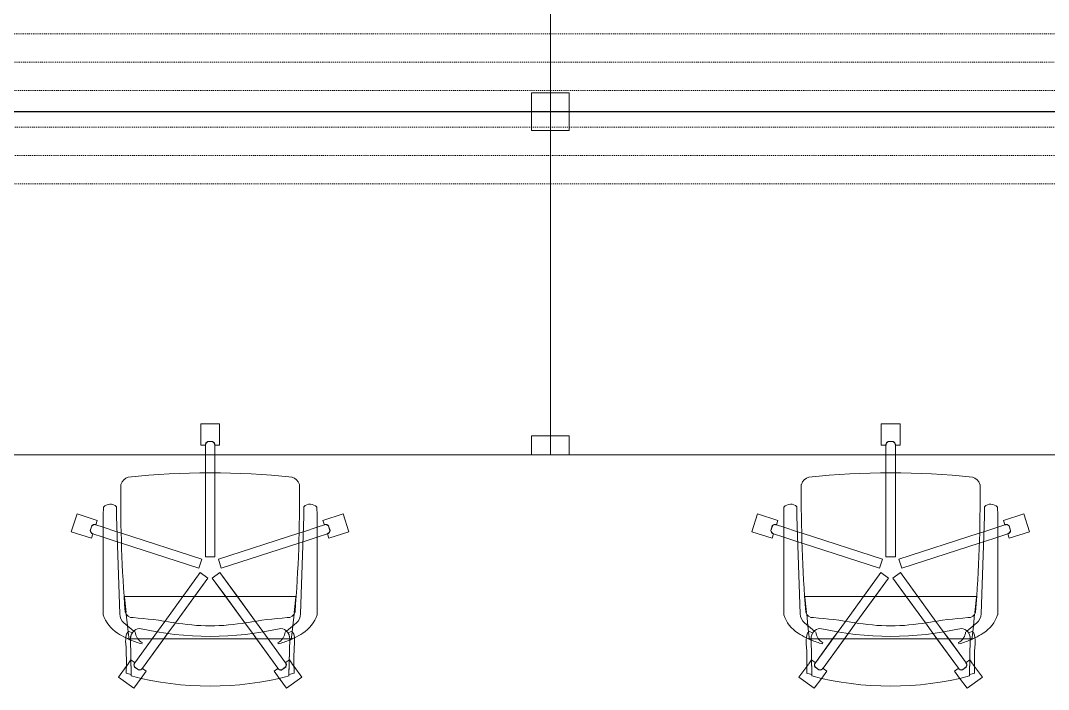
# Model space of a CAD drawing. Header units: inches. Extents: x 385 to 2249, y -1773 to -36.
# Drawn here: x 1890 to 1998.8, y -1352.3 to -1281.6 of the extents above; entities that cross this region are included whole.
import ezdxf

# ---------------------------------------------------------------- set-up
doc = ezdxf.new("R2010")
doc.units = ezdxf.units.IN
doc.header["$MEASUREMENT"] = 0
doc.linetypes.add('Dash 1_32_', pattern=[0.0625, 0.03125, -0.03125])
doc.layers.add('A-DETL', color=90, linetype='Continuous', lineweight=9)
doc.layers.add('I-FURN', color=30, linetype='Continuous', lineweight=9)

# ---------------------------------------------------------------- blocks, each defined once
blk = doc.blocks.new('Rectangular Table - Rectangular Table-5809077-Level 6 POWER _ SIGNAL')
at = {"layer": 'I-FURN'}
for p, q in [((-34, 18.13), (-36, 18.13)), ((-36, 18.13), (-36, 16.13)), ((-36, 16.13), (-36, 18.13)), ((-36, 18.13), (-34, 18.13)), ((36, 18.13), (-36, 18.13)), ((-36, 18.13), (-36, -18.13)), ((-36, -18.13), (-36, 18.13)), ((-36, 18.13), (36, 18.13)), ((-34, 16.13), (-34, 18.13)), ((-34, 18.13), (-34, 16.13)), ((34, 18.13), (34, 16.13)), ((36, 18.13), (34, 18.13)), ((34, 18.13), (36, 18.13)), ((34, 16.13), (34, 18.13)), ((36, 16.13), (36, 18.13)), ((36, 18.13), (36, 16.13)), ((36, -18.13), (36, 18.13)), ((36, 18.13), (36, -18.13)), ((-36, 16.13), (-34, 16.13)), ((-34, 16.13), (-36, 16.13)), ((34, 16.13), (36, 16.13)), ((36, 16.13), (34, 16.13)), ((-34, -16.13), (-36, -16.13)), ((-36, -16.13), (-36, -18.13)), ((-36, -18.13), (-36, -16.13)), ((-36, -16.13), (-34, -16.13)), ((-34, -18.13), (-34, -16.13)), ((-34, -16.13), (-34, -18.13)), ((36, -16.13), (34, -16.13)), ((34, -16.13), (34, -18.13)), ((34, -18.13), (34, -16.13)), ((34, -16.13), (36, -16.13)), ((36, -18.13), (36, -16.13)), ((36, -16.13), (36, -18.13)), ((-36, -18.13), (-34, -18.13)), ((-34, -18.13), (-36, -18.13)), ((-36, -18.13), (36, -18.13)), ((36, -18.13), (-36, -18.13)), ((34, -18.13), (36, -18.13)), ((36, -18.13), (34, -18.13))]:
    blk.add_line(p, q, dxfattribs=at)
blk = doc.blocks.new('Rectangular Table - Rectangular Table-5809076-Level 6 POWER _ SIGNAL')
at = {"layer": 'I-FURN'}
for p, q in [((-34, 18.13), (-36, 18.13)), ((-36, 18.13), (-36, 16.13)), ((-36, 16.13), (-36, 18.13)), ((-36, 18.13), (-34, 18.13)), ((36, 18.13), (-36, 18.13)), ((-36, 18.13), (-36, -18.13)), ((-36, -18.13), (-36, 18.13)), ((-36, 18.13), (36, 18.13)), ((-34, 16.13), (-34, 18.13)), ((-34, 18.13), (-34, 16.13)), ((34, 18.13), (34, 16.13)), ((36, 18.13), (34, 18.13)), ((34, 18.13), (36, 18.13)), ((34, 16.13), (34, 18.13)), ((36, 16.13), (36, 18.13)), ((36, 18.13), (36, 16.13)), ((36, -18.13), (36, 18.13)), ((36, 18.13), (36, -18.13)), ((-36, 16.13), (-34, 16.13)), ((-34, 16.13), (-36, 16.13)), ((34, 16.13), (36, 16.13)), ((36, 16.13), (34, 16.13)), ((-34, -16.13), (-36, -16.13)), ((-36, -16.13), (-36, -18.13)), ((-36, -18.13), (-36, -16.13)), ((-36, -16.13), (-34, -16.13)), ((-34, -18.13), (-34, -16.13)), ((-34, -16.13), (-34, -18.13)), ((36, -16.13), (34, -16.13)), ((34, -16.13), (34, -18.13)), ((34, -18.13), (34, -16.13)), ((34, -16.13), (36, -16.13)), ((36, -18.13), (36, -16.13)), ((36, -16.13), (36, -18.13)), ((-36, -18.13), (-34, -18.13)), ((-34, -18.13), (-36, -18.13)), ((-36, -18.13), (36, -18.13)), ((36, -18.13), (-36, -18.13)), ((34, -18.13), (36, -18.13)), ((36, -18.13), (34, -18.13))]:
    blk.add_line(p, q, dxfattribs=at)
blk = doc.blocks.new('F-Haworth_Chair_X99-Seminar - X99 Advanced Seminar Chair-V86-Level 6 POWER _ SIGNAL')
at = {"layer": 'I-FURN'}
for p, q in [((-8.08, 12.82), (-9.7, 11.65)), ((-8.08, 12.82), (-9.7, 11.65)), ((-7.29, 11.74), (-8.08, 12.82)), ((-7.29, 11.74), (-8.08, 12.82)), ((8.08, 12.82), (7.29, 11.74)), ((8.08, 12.82), (7.29, 11.74)), ((9.7, 11.65), (8.08, 12.82)), ((9.7, 11.65), (8.08, 12.82)), ((-9.7, 11.65), (-8.88, 10.52)), ((-9.7, 11.65), (-8.88, 10.52)), ((-8.34, 11.52), (-8.42, 7.57)), ((-8.42, 7.57), (-8.34, 11.37)), ((-8, 10.58), (-7.59, 10.88)), ((-8, 10.58), (-7.59, 10.88)), ((-6.76, 11), (-7.29, 11.74)), ((-6.76, 11), (-7.29, 11.74)), ((-7.15, 10.72), (-6.76, 11)), ((-7.15, 10.72), (-6.76, 11)), ((7.29, 11.74), (6.76, 11)), ((7.29, 11.74), (6.76, 11)), ((6.76, 11), (7.15, 10.72)), ((6.76, 11), (7.15, 10.72)), ((7.59, 10.88), (8, 10.58)), ((7.59, 10.88), (8, 10.58)), ((8.42, 7.57), (8.34, 11.52)), ((8.34, 11.37), (8.42, 7.57)), ((8.88, 10.52), (9.7, 11.65)), ((8.88, 10.52), (9.7, 11.65)), ((-8.88, 10.52), (-8.69, 10.26)), ((-8.88, 10.52), (-8.69, 10.26)), ((-8.67, 10.23), (-8.38, 9.83)), ((-8.67, 10.23), (-8.38, 9.83)), ((-8.38, 9.83), (-7.99, 10.11)), ((-8.38, 9.83), (-7.99, 10.11)), ((-7.59, 10.87), (-7.99, 10.57)), ((-7.59, 10.87), (-7.99, 10.57)), ((-7.97, 10.12), (-6.14, 7.6)), ((-7.97, 10.12), (-5.57, 6.82)), ((-4.9, 7.6), (-7.16, 10.71)), ((-4.47, 7.01), (-7.16, 10.71)), ((7.16, 10.71), (4.47, 7.01)), ((7.16, 10.71), (4.9, 7.6)), ((5.57, 6.82), (7.97, 10.12)), ((6.14, 7.6), (7.97, 10.12)), ((7.99, 10.57), (7.59, 10.87)), ((7.99, 10.57), (7.59, 10.87)), ((7.99, 10.11), (8.38, 9.83)), ((7.99, 10.11), (8.38, 9.83)), ((8.38, 9.83), (8.67, 10.23)), ((8.38, 9.83), (8.67, 10.23)), ((8.69, 10.26), (8.88, 10.52)), ((8.69, 10.26), (8.88, 10.52)), ((-7.18, 7.99), (-7.21, 8.13)), ((7.21, 8.13), (7.18, 7.99)), ((-9.13, 5.92), (-8.07, 6.77)), ((-8.68, 6.87), (-8.75, 6.22)), ((-8.62, 7.42), (-8.68, 6.87)), ((-8.6, 7.6), (-8.62, 7.43)), ((-8.61, 6.81), (-8.23, 6.95)), ((-8.49, 7.6), (-8.56, 7.6)), ((-7.65, 7.6), (-8.4, 7.6)), ((-8.03, 6.81), (-7.95, 6.87)), ((-6.14, 7.6), (-7.65, 7.6)), ((-4.9, 7.6), (-6.14, 7.6)), ((-6.14, 7.6), (-5.57, 6.82)), ((-5.57, 6.82), (-4.79, 5.75)), ((-5.57, 6.82), (-4.79, 5.75)), ((4.9, 7.6), (-4.9, 7.6)), ((-4.47, 7.01), (-4.9, 7.6)), ((-3.68, 5.91), (-4.47, 7.01)), ((-3.68, 5.91), (-4.47, 7.01)), ((4.47, 7.01), (3.68, 5.91)), ((4.47, 7.01), (3.68, 5.91)), ((4.9, 7.6), (4.47, 7.01)), ((4.79, 5.75), (5.57, 6.82)), ((4.79, 5.75), (5.57, 6.82)), ((6.14, 7.6), (4.9, 7.6)), ((5.57, 6.82), (6.14, 7.6)), ((7.65, 7.6), (6.14, 7.6)), ((8.4, 7.6), (7.65, 7.6)), ((7.95, 6.87), (8.03, 6.81)), ((8.07, 6.77), (9.13, 5.92)), ((8.23, 6.95), (8.61, 6.81)), ((8.56, 7.6), (8.49, 7.6)), ((8.62, 7.43), (8.6, 7.6)), ((8.68, 6.87), (8.62, 7.42)), ((8.75, 6.22), (8.68, 6.87)), ((-8.75, 6.22), (-8.88, 4.99)), ((-4.79, 5.75), (-2.89, 3.12)), ((-4.79, 5.75), (-1.04, 0.58)), ((-1.65, 3.12), (-3.68, 5.91)), ((-0.23, 1.17), (-3.68, 5.91)), ((3.68, 5.91), (0.23, 1.17)), ((1.04, 0.58), (4.79, 5.75)), ((3.68, 5.91), (1.65, 3.12)), ((2.89, 3.12), (4.79, 5.75)), ((8.88, 4.99), (8.75, 6.22)), ((-11.32, 5.06), (-11.32, -5.48)), ((-9.92, -5.36), (-9.57, 4.97)), ((-8.9, 4.8), (-9.07, 3.2)), ((-8.88, 4.99), (-8.89, 4.91)), ((8.89, 4.91), (8.88, 4.99)), ((9.07, 3.2), (8.9, 4.8)), ((9.57, 4.97), (9.92, -5.36)), ((11.32, -5.48), (11.32, 5.06)), ((-9.07, 3.2), (-9.07, 3.12)), ((-9.07, 3.12), (-2.89, 3.12)), ((-2.89, 3.12), (-1.65, 3.12)), ((-2.89, 3.12), (-1.04, 0.58)), ((-1.65, 3.12), (1.65, 3.12)), ((-0.23, 1.17), (-1.65, 3.12)), ((1.65, 3.12), (0.23, 1.17)), ((1.04, 0.58), (2.89, 3.12)), ((1.65, 3.12), (2.89, 3.12)), ((2.89, 3.12), (9.07, 3.12)), ((9.07, 3.12), (9.07, 3.2)), ((-1.04, 0.58), (-0.23, 1.17)), ((-1.04, 0.58), (-0.23, 1.17)), ((0.23, 1.17), (1.04, 0.58)), ((0.23, 1.17), (1.04, 0.58)), ((-1.18, 0.14), (-9.37, -2.52)), ((-1.18, 0.14), (-9.37, -2.52)), ((-0.87, -0.81), (-1.18, 0.14)), ((-0.87, -0.81), (-1.18, 0.14)), ((1.18, 0.14), (0.87, -0.81)), ((1.18, 0.14), (0.87, -0.81)), ((9.37, -2.52), (1.18, 0.14)), ((9.37, -2.52), (1.18, 0.14)), ((-9.38, -3.57), (-0.87, -0.81)), ((-9.38, -3.57), (-0.87, -0.81)), ((-0.5, -1.08), (-0.5, -9.91)), ((0.5, -1.08), (-0.5, -1.08)), ((-0.5, -1.08), (-0.5, -9.91)), ((0.5, -1.08), (-0.5, -1.08)), ((0.5, -9.91), (0.5, -1.08)), ((0.5, -9.91), (0.5, -1.08)), ((0.87, -0.81), (9.38, -3.57)), ((0.87, -0.81), (9.38, -3.57)), ((-12.55, -3.03), (-14.69, -3.72)), ((-12.55, -3.03), (-14.69, -3.72)), ((-12.4, -3.49), (-12.55, -3.03)), ((-12.4, -3.49), (-12.55, -3.03)), ((-11.32, -3.15), (-12.4, -3.5)), ((-11.32, -3.15), (-12.4, -3.5)), ((-9.83, -2.67), (-11.32, -3.15)), ((-9.83, -2.67), (-11.32, -3.15)), ((-9.37, -2.52), (-9.83, -2.67)), ((-9.37, -2.52), (-9.83, -2.67)), ((9.83, -2.67), (9.37, -2.52)), ((9.83, -2.67), (9.37, -2.52)), ((11.32, -3.15), (9.83, -2.67)), ((11.32, -3.15), (9.83, -2.67)), ((12.4, -3.5), (11.32, -3.15)), ((12.4, -3.5), (11.32, -3.15)), ((12.55, -3.03), (12.4, -3.49)), ((12.55, -3.03), (12.4, -3.49)), ((14.69, -3.72), (12.55, -3.03)), ((14.69, -3.72), (12.55, -3.03)), ((-14.69, -3.72), (-14.08, -5.62)), ((-14.69, -3.72), (-14.08, -5.62)), ((-12.53, -4.34), (-12.69, -3.85)), ((-12.53, -4.34), (-12.69, -3.85)), ((-12.68, -3.86), (-12.52, -4.33)), ((-12.68, -3.86), (-12.52, -4.33)), ((-12.09, -4.45), (-11.32, -4.21)), ((-12.09, -4.45), (-11.32, -4.21)), ((-11.32, -4.21), (-9.86, -3.73)), ((-11.32, -4.21), (-9.86, -3.73)), ((-9.86, -3.73), (-9.38, -3.57)), ((-9.86, -3.73), (-9.38, -3.57)), ((9.38, -3.57), (9.86, -3.73)), ((9.38, -3.57), (9.86, -3.73)), ((9.86, -3.73), (11.32, -4.21)), ((9.86, -3.73), (11.32, -4.21)), ((11.32, -4.21), (12.09, -4.45)), ((11.32, -4.21), (12.09, -4.45)), ((12.52, -4.33), (12.68, -3.86)), ((12.52, -4.33), (12.68, -3.86)), ((12.69, -3.85), (12.53, -4.34)), ((12.69, -3.85), (12.53, -4.34)), ((14.08, -5.62), (14.69, -3.72)), ((14.08, -5.62), (14.69, -3.72)), ((-14.08, -5.62), (-11.94, -4.93)), ((-14.08, -5.62), (-11.94, -4.93)), ((-11.94, -4.93), (-12.09, -4.47)), ((-11.94, -4.93), (-12.09, -4.47)), ((-9.92, -6.36), (-9.92, -5.36)), ((9.92, -5.36), (9.92, -6.36)), ((12.09, -4.47), (11.94, -4.93)), ((12.09, -4.47), (11.94, -4.93)), ((11.94, -4.93), (14.08, -5.62)), ((11.94, -4.93), (14.08, -5.62)), ((-11.32, -5.48), (-11.3, -6.32)), ((11.3, -6.32), (11.32, -5.48)), ((-0.5, -9.91), (-0.5, -11.87)), ((-0.5, -9.91), (-0.5, -11.87)), ((0.5, -11.87), (0.5, -9.91)), ((0.5, -11.87), (0.5, -9.91)), ((-0.5, -11.87), (-0.5, -12.88)), ((-0.5, -11.87), (-0.5, -12.88)), ((0.5, -12.88), (0.5, -11.87)), ((0.5, -12.88), (0.5, -11.87)), ((-0.52, -12.88), (-1, -12.88)), ((-1, -12.88), (-1, -15.13)), ((-0.52, -12.88), (-1, -12.88)), ((-1, -12.88), (-1, -15.13)), ((1, -12.88), (0.52, -12.88)), ((1, -12.88), (0.52, -12.88)), ((1, -15.13), (1, -12.88)), ((1, -15.13), (1, -12.88)), ((0.26, -13.26), (-0.26, -13.26)), ((0.26, -13.26), (-0.26, -13.26)), ((-0.25, -13.25), (0.25, -13.25)), ((-0.25, -13.25), (0.25, -13.25)), ((-1, -15.13), (1, -15.13)), ((-1, -15.13), (1, -15.13))]:
    blk.add_line(p, q, dxfattribs=at)
for centre, radius, start, end in [((0, -20.29), 32.89, 75.3075, 104.696), ((-36.06, 10.03), 27.2, 355.9857, 2.5118), ((0, -20.73), 33.17, 104.5766, 105.5522), ((-7.48, 10.49), 0.407, 90.9009, 104.8349), ((-7.48, 10.49), 0.407, 35.1651, 104.8349), ((-7.49, 10.47), 0.406, 36, 103.3801), ((-7.49, 10.47), 0.406, 36, 103.3801), ((-7.48, 10.49), 0.407, 76.967, 90.9009), ((-7.48, 10.49), 0.407, 49.0991, 76.967), ((7.48, 10.49), 0.407, 75.1651, 144.8349), ((7.48, 10.49), 0.407, 75.1651, 144.8349), ((7.49, 10.47), 0.406, 76.6199, 144), ((7.49, 10.47), 0.406, 76.6199, 117.0479), ((0, -20.73), 33.17, 74.4478, 75.4234), ((36.06, 10.03), 27.2, 177.4882, 184.0143), ((-7.66, 10.36), 0.407, 147.1651, 188.967), ((-7.66, 10.36), 0.407, 147.1651, 216.8349), ((-7.66, 10.36), 0.407, 188.967, 216.8349), ((-7.64, 10.36), 0.406, 148.6199, 199.3263), ((-7.64, 10.36), 0.406, 148.6199, 216), ((-7.64, 10.36), 0.406, 199.3263, 202.524), ((-7.64, 10.36), 0.406, 202.524, 216), ((-7.48, 10.49), 0.407, 35.1651, 49.0991), ((7.49, 10.47), 0.406, 117.0479, 144), ((7.64, 10.36), 0.406, 324, 31.3801), ((7.64, 10.36), 0.406, 324, 337.476), ((7.66, 10.36), 0.407, 323.1651, 32.8349), ((7.66, 10.36), 0.407, 323.1651, 32.8349), ((7.64, 10.36), 0.406, 17.9041, 31.3801), ((7.64, 10.36), 0.406, 337.476, 340.6737), ((7.64, 10.36), 0.406, 340.6737, 17.9041), ((-5.2, 7.86), 3.74, 175.9857, 189.9064), ((-4.71, -1.15), 9.61, 113.5094, 116.0036), ((-4.71, -1.15), 9.61, 112.927, 113.3607), ((-4.71, -1.15), 9.61, 105.0666, 112.7369), ((-6.55, 6.76), 1.38, 117.0503, 145.9813), ((6.55, 6.76), 1.38, 34.0187, 62.9497), ((4.71, -1.15), 9.61, 67.2631, 74.9334), ((4.71, -1.15), 9.61, 66.6393, 67.073), ((4.71, -1.15), 9.61, 63.9964, 66.4906), ((5.2, 7.86), 3.74, 350.0936, 4.0143), ((-7.87, 3.92), 3.63, 121.9522, 161.8211), ((-4.71, -1.15), 9.61, 116.0036, 121.9522), ((-8.28, 7.33), 0.613, 189.9064, 237.4573), ((-7.37, 7.55), 1.05, 178.8214, 214.7998), ((-7.37, 7.55), 1.05, 178.8214, 264.0446), ((-6.55, 6.76), 1.38, 147.5752, 174.9122), ((0, -26.49), 33.83, 77.2285, 102.7715), ((7.37, 7.55), 1.05, 275.9554, 1.1786), ((6.55, 6.76), 1.38, 5.0878, 32.4248), ((7.37, 7.55), 1.05, 325.2002, 1.1786), ((8.28, 7.33), 0.613, 302.5427, 350.0936), ((4.71, -1.15), 9.61, 58.0478, 63.9964), ((7.87, 3.92), 3.63, 18.1789, 58.0478), ((-8.18, 4.9), 1.39, 132.8922, 177.1987), ((-11.32, 48.08), 42.84, 274.2301, 280.0233), ((0, -15.97), 22.19, 79.9767, 100.0233), ((11.32, 48.08), 42.84, 259.9767, 265.7699), ((8.18, 4.9), 1.39, 2.8013, 47.1078), ((144.06, -7.32), 153.52, 175.4787, 180.5251), ((-8.24, 4.59), 0.763, 84.2338, 165.7662), ((8.24, 4.59), 0.763, 14.2338, 95.7662), ((-144.06, -7.32), 153.52, 359.4749, 4.5213), ((-12.28, -3.88), 0.407, 107.1651, 176.8349), ((-12.28, -3.88), 0.407, 107.1651, 176.8349), ((-12.27, -3.89), 0.406, 108, 175.3801), ((-12.27, -3.89), 0.406, 161.9041, 175.3801), ((-12.27, -3.89), 0.406, 148.4281, 161.9041), ((-12.27, -3.89), 0.406, 134.9521, 148.4281), ((-12.27, -3.89), 0.406, 121.476, 134.9521), ((-12.22, -4.09), 0.407, 219.1651, 288.8349), ((-12.22, -4.09), 0.407, 219.1651, 288.8349), ((-12.22, -4.07), 0.406, 220.6199, 274.524), ((-12.22, -4.07), 0.406, 220.6199, 288), ((-12.27, -3.89), 0.406, 108, 121.476), ((12.22, -4.07), 0.406, 252, 319.3801), ((12.22, -4.09), 0.407, 251.1651, 320.8349), ((12.22, -4.09), 0.407, 251.1651, 320.8349), ((12.28, -3.88), 0.407, 3.1651, 72.8349), ((12.28, -3.88), 0.407, 3.1651, 72.8349), ((12.27, -3.89), 0.406, 45.0479, 72), ((12.27, -3.89), 0.406, 4.6199, 72), ((12.22, -4.07), 0.406, 305.9041, 319.3801), ((12.27, -3.89), 0.406, 37.493, 45.0479), ((12.27, -3.89), 0.406, 31.5719, 37.493), ((12.27, -3.89), 0.406, 4.6199, 31.5719), ((-12.22, -4.07), 0.406, 274.524, 288), ((12.22, -4.07), 0.406, 252, 265.476), ((12.22, -4.07), 0.406, 265.476, 305.9041), ((-10.58, -5.68), 0.956, 221.8901, 314.1099), ((10.58, -5.68), 0.956, 225.8901, 318.1099), ((-8.21, -8.28), 1.31, 200.0433, 249.9567), ((0, 75.01), 84.96, 264.1475, 275.8525), ((8.21, -8.28), 1.31, 290.0433, 339.9567), ((-0.11, -12.88), 0.407, 179.1651, 248.8349), ((-0.11, -12.88), 0.407, 179.1651, 248.8349), ((-0.09, -12.88), 0.406, 180, 193.476), ((-0.09, -12.88), 0.406, 180, 247.3801), ((-0.09, -12.88), 0.406, 193.476, 233.9041), ((0.09, -12.88), 0.406, 292.6199, 360), ((0.11, -12.88), 0.407, 291.1651, 0.8349), ((0.11, -12.88), 0.407, 291.1651, 0.8349), ((0.09, -12.88), 0.406, 306.0959, 346.524), ((0.09, -12.88), 0.406, 346.524, 360), ((-0.09, -12.88), 0.406, 233.9041, 247.3801), ((0.09, -12.88), 0.406, 292.6199, 306.0959)]:
    blk.add_arc(centre, radius, start, end, dxfattribs=at)
blk = doc.blocks.new('F-Haworth_Chair_X99-Seminar - X99 Advanced Seminar Chair-V92-Level 6 POWER _ SIGNAL')
at = {"layer": 'I-FURN'}
for p, q in [((-8.08, 12.82), (-9.7, 11.65)), ((-8.08, 12.82), (-9.7, 11.65)), ((-7.29, 11.74), (-8.08, 12.82)), ((-7.29, 11.74), (-8.08, 12.82)), ((8.08, 12.82), (7.29, 11.74)), ((8.08, 12.82), (7.29, 11.74)), ((9.7, 11.65), (8.08, 12.82)), ((9.7, 11.65), (8.08, 12.82)), ((-9.7, 11.65), (-8.88, 10.52)), ((-9.7, 11.65), (-8.88, 10.52)), ((-8.34, 11.52), (-8.42, 7.57)), ((-8.42, 7.57), (-8.34, 11.37)), ((-8, 10.58), (-7.59, 10.88)), ((-8, 10.58), (-7.59, 10.88)), ((-6.76, 11), (-7.29, 11.74)), ((-6.76, 11), (-7.29, 11.74)), ((-7.15, 10.72), (-6.76, 11)), ((-7.15, 10.72), (-6.76, 11)), ((7.29, 11.74), (6.76, 11)), ((7.29, 11.74), (6.76, 11)), ((6.76, 11), (7.15, 10.72)), ((6.76, 11), (7.15, 10.72)), ((7.59, 10.88), (8, 10.58)), ((7.59, 10.88), (8, 10.58)), ((8.42, 7.57), (8.34, 11.52)), ((8.34, 11.37), (8.42, 7.57)), ((8.88, 10.52), (9.7, 11.65)), ((8.88, 10.52), (9.7, 11.65)), ((-8.88, 10.52), (-8.69, 10.26)), ((-8.88, 10.52), (-8.69, 10.26)), ((-8.67, 10.23), (-8.38, 9.83)), ((-8.67, 10.23), (-8.38, 9.83)), ((-8.38, 9.83), (-7.99, 10.11)), ((-8.38, 9.83), (-7.99, 10.11)), ((-7.59, 10.87), (-7.99, 10.57)), ((-7.59, 10.87), (-7.99, 10.57)), ((-7.97, 10.12), (-6.14, 7.6)), ((-7.97, 10.12), (-5.57, 6.82)), ((-4.9, 7.6), (-7.16, 10.71)), ((-4.47, 7.01), (-7.16, 10.71)), ((7.16, 10.71), (4.47, 7.01)), ((7.16, 10.71), (4.9, 7.6)), ((5.57, 6.82), (7.97, 10.12)), ((6.14, 7.6), (7.97, 10.12)), ((7.99, 10.57), (7.59, 10.87)), ((7.99, 10.57), (7.59, 10.87)), ((7.99, 10.11), (8.38, 9.83)), ((7.99, 10.11), (8.38, 9.83)), ((8.38, 9.83), (8.67, 10.23)), ((8.38, 9.83), (8.67, 10.23)), ((8.69, 10.26), (8.88, 10.52)), ((8.69, 10.26), (8.88, 10.52)), ((-7.18, 7.99), (-7.21, 8.13)), ((7.21, 8.13), (7.18, 7.99)), ((-9.13, 5.92), (-8.07, 6.77)), ((-8.68, 6.87), (-8.75, 6.22)), ((-8.62, 7.42), (-8.68, 6.87)), ((-8.6, 7.6), (-8.62, 7.43)), ((-8.61, 6.81), (-8.23, 6.95)), ((-8.49, 7.6), (-8.56, 7.6)), ((-7.65, 7.6), (-8.4, 7.6)), ((-8.03, 6.81), (-7.95, 6.87)), ((-6.14, 7.6), (-7.65, 7.6)), ((-4.9, 7.6), (-6.14, 7.6)), ((-6.14, 7.6), (-5.57, 6.82)), ((-5.57, 6.82), (-4.79, 5.75)), ((-5.57, 6.82), (-4.79, 5.75)), ((4.9, 7.6), (-4.9, 7.6)), ((-4.47, 7.01), (-4.9, 7.6)), ((-3.68, 5.91), (-4.47, 7.01)), ((-3.68, 5.91), (-4.47, 7.01)), ((4.47, 7.01), (3.68, 5.91)), ((4.47, 7.01), (3.68, 5.91)), ((4.9, 7.6), (4.47, 7.01)), ((4.79, 5.75), (5.57, 6.82)), ((4.79, 5.75), (5.57, 6.82)), ((6.14, 7.6), (4.9, 7.6)), ((5.57, 6.82), (6.14, 7.6)), ((7.65, 7.6), (6.14, 7.6)), ((8.4, 7.6), (7.65, 7.6)), ((7.95, 6.87), (8.03, 6.81)), ((8.07, 6.77), (9.13, 5.92)), ((8.23, 6.95), (8.61, 6.81)), ((8.56, 7.6), (8.49, 7.6)), ((8.62, 7.43), (8.6, 7.6)), ((8.68, 6.87), (8.62, 7.42)), ((8.75, 6.22), (8.68, 6.87)), ((-8.75, 6.22), (-8.88, 4.99)), ((-4.79, 5.75), (-2.89, 3.12)), ((-4.79, 5.75), (-1.04, 0.58)), ((-1.65, 3.12), (-3.68, 5.91)), ((-0.23, 1.17), (-3.68, 5.91)), ((3.68, 5.91), (0.23, 1.17)), ((1.04, 0.58), (4.79, 5.75)), ((3.68, 5.91), (1.65, 3.12)), ((2.89, 3.12), (4.79, 5.75)), ((8.88, 4.99), (8.75, 6.22)), ((-11.32, 5.06), (-11.32, -5.48)), ((-9.92, -5.36), (-9.57, 4.97)), ((-8.9, 4.8), (-9.07, 3.2)), ((-8.88, 4.99), (-8.89, 4.91)), ((8.89, 4.91), (8.88, 4.99)), ((9.07, 3.2), (8.9, 4.8)), ((9.57, 4.97), (9.92, -5.36)), ((11.32, -5.48), (11.32, 5.06)), ((-9.07, 3.2), (-9.07, 3.12)), ((-9.07, 3.12), (-2.89, 3.12)), ((-2.89, 3.12), (-1.65, 3.12)), ((-2.89, 3.12), (-1.04, 0.58)), ((-1.65, 3.12), (1.65, 3.12)), ((-0.23, 1.17), (-1.65, 3.12)), ((1.65, 3.12), (0.23, 1.17)), ((1.04, 0.58), (2.89, 3.12)), ((1.65, 3.12), (2.89, 3.12)), ((2.89, 3.12), (9.07, 3.12)), ((9.07, 3.12), (9.07, 3.2)), ((-1.04, 0.58), (-0.23, 1.17)), ((-1.04, 0.58), (-0.23, 1.17)), ((0.23, 1.17), (1.04, 0.58)), ((0.23, 1.17), (1.04, 0.58)), ((-1.18, 0.14), (-9.37, -2.52)), ((-1.18, 0.14), (-9.37, -2.52)), ((-0.87, -0.81), (-1.18, 0.14)), ((-0.87, -0.81), (-1.18, 0.14)), ((1.18, 0.14), (0.87, -0.81)), ((1.18, 0.14), (0.87, -0.81)), ((9.37, -2.52), (1.18, 0.14)), ((9.37, -2.52), (1.18, 0.14)), ((-9.38, -3.57), (-0.87, -0.81)), ((-9.38, -3.57), (-0.87, -0.81)), ((-0.5, -1.08), (-0.5, -9.91)), ((0.5, -1.08), (-0.5, -1.08)), ((-0.5, -1.08), (-0.5, -9.91)), ((0.5, -1.08), (-0.5, -1.08)), ((0.5, -9.91), (0.5, -1.08)), ((0.5, -9.91), (0.5, -1.08)), ((0.87, -0.81), (9.38, -3.57)), ((0.87, -0.81), (9.38, -3.57)), ((-12.55, -3.03), (-14.69, -3.72)), ((-12.55, -3.03), (-14.69, -3.72)), ((-12.4, -3.49), (-12.55, -3.03)), ((-12.4, -3.49), (-12.55, -3.03)), ((-11.32, -3.15), (-12.4, -3.5)), ((-11.32, -3.15), (-12.4, -3.5)), ((-9.83, -2.67), (-11.32, -3.15)), ((-9.83, -2.67), (-11.32, -3.15)), ((-9.37, -2.52), (-9.83, -2.67)), ((-9.37, -2.52), (-9.83, -2.67)), ((9.83, -2.67), (9.37, -2.52)), ((9.83, -2.67), (9.37, -2.52)), ((11.32, -3.15), (9.83, -2.67)), ((11.32, -3.15), (9.83, -2.67)), ((12.4, -3.5), (11.32, -3.15)), ((12.4, -3.5), (11.32, -3.15)), ((12.55, -3.03), (12.4, -3.49)), ((12.55, -3.03), (12.4, -3.49)), ((14.69, -3.72), (12.55, -3.03)), ((14.69, -3.72), (12.55, -3.03)), ((-14.69, -3.72), (-14.08, -5.62)), ((-14.69, -3.72), (-14.08, -5.62)), ((-12.53, -4.34), (-12.69, -3.85)), ((-12.53, -4.34), (-12.69, -3.85)), ((-12.68, -3.86), (-12.52, -4.33)), ((-12.68, -3.86), (-12.52, -4.33)), ((-12.09, -4.45), (-11.32, -4.21)), ((-12.09, -4.45), (-11.32, -4.21)), ((-11.32, -4.2), (-9.86, -3.73)), ((-11.32, -4.2), (-9.86, -3.73)), ((-9.86, -3.73), (-9.38, -3.57)), ((-9.86, -3.73), (-9.38, -3.57)), ((9.38, -3.57), (9.86, -3.73)), ((9.38, -3.57), (9.86, -3.73)), ((9.86, -3.73), (11.32, -4.21)), ((9.86, -3.73), (11.32, -4.21)), ((11.32, -4.21), (12.09, -4.45)), ((11.32, -4.21), (12.09, -4.45)), ((12.52, -4.33), (12.68, -3.86)), ((12.52, -4.33), (12.68, -3.86)), ((12.69, -3.85), (12.53, -4.34)), ((12.69, -3.85), (12.53, -4.34)), ((14.08, -5.62), (14.69, -3.72)), ((14.08, -5.62), (14.69, -3.72)), ((-14.08, -5.62), (-11.94, -4.93)), ((-14.08, -5.62), (-11.94, -4.93)), ((-11.94, -4.93), (-12.09, -4.47)), ((-11.94, -4.93), (-12.09, -4.47)), ((-9.92, -6.36), (-9.92, -5.36)), ((9.92, -5.36), (9.92, -6.36)), ((12.09, -4.47), (11.94, -4.93)), ((12.09, -4.47), (11.94, -4.93)), ((11.94, -4.93), (14.08, -5.62)), ((11.94, -4.93), (14.08, -5.62)), ((-11.32, -5.48), (-11.3, -6.32)), ((11.3, -6.32), (11.32, -5.48)), ((-0.5, -9.91), (-0.5, -11.87)), ((-0.5, -9.91), (-0.5, -11.87)), ((0.5, -11.87), (0.5, -9.91)), ((0.5, -11.87), (0.5, -9.91)), ((-0.5, -11.87), (-0.5, -12.88)), ((-0.5, -11.87), (-0.5, -12.88)), ((0.5, -12.88), (0.5, -11.87)), ((0.5, -12.88), (0.5, -11.87)), ((-0.52, -12.88), (-1, -12.88)), ((-1, -12.88), (-1, -15.13)), ((-0.52, -12.88), (-1, -12.88)), ((-1, -12.88), (-1, -15.13)), ((1, -12.88), (0.52, -12.88)), ((1, -12.88), (0.52, -12.88)), ((1, -15.13), (1, -12.88)), ((1, -15.13), (1, -12.88)), ((0.26, -13.26), (-0.26, -13.26)), ((0.26, -13.26), (-0.26, -13.26)), ((-0.25, -13.25), (0.25, -13.25)), ((-0.25, -13.25), (0.25, -13.25)), ((-1, -15.13), (1, -15.13)), ((-1, -15.13), (1, -15.13))]:
    blk.add_line(p, q, dxfattribs=at)
for centre, radius, start, end in [((0, -20.29), 32.89, 75.3075, 104.696), ((-36.06, 10.03), 27.2, 355.9857, 2.5118), ((0, -20.73), 33.17, 104.5766, 105.5522), ((-7.48, 10.49), 0.407, 35.1651, 104.8349), ((-7.48, 10.49), 0.407, 35.1651, 104.8349), ((-7.49, 10.47), 0.406, 36, 103.3801), ((-7.49, 10.47), 0.406, 36, 103.3801), ((7.48, 10.49), 0.407, 75.1651, 144.8349), ((7.48, 10.49), 0.407, 75.1651, 144.8349), ((7.49, 10.47), 0.406, 76.6199, 144), ((7.49, 10.47), 0.406, 76.6199, 117.0479), ((0, -20.73), 33.17, 74.4478, 75.4234), ((36.06, 10.03), 27.2, 177.4882, 184.0143), ((-7.66, 10.36), 0.407, 147.1651, 216.8349), ((-7.66, 10.36), 0.407, 147.1651, 216.8349), ((-7.64, 10.36), 0.406, 148.6199, 199.3263), ((-7.64, 10.36), 0.406, 148.6199, 216), ((-7.64, 10.36), 0.406, 199.3263, 202.524), ((-7.64, 10.36), 0.406, 202.524, 216), ((7.49, 10.47), 0.406, 117.0479, 144), ((7.64, 10.36), 0.406, 324, 31.3801), ((7.64, 10.36), 0.406, 324, 337.476), ((7.66, 10.36), 0.407, 323.1651, 32.8349), ((7.64, 10.36), 0.406, 17.9041, 31.3801), ((7.66, 10.36), 0.407, 323.1651, 337.0991), ((7.66, 10.36), 0.407, 337.0991, 32.8349), ((7.64, 10.36), 0.406, 337.476, 340.6737), ((7.64, 10.36), 0.406, 340.6737, 17.9041), ((-5.2, 7.86), 3.74, 175.9857, 189.9064), ((-4.71, -1.15), 9.61, 113.5094, 116.0036), ((-4.71, -1.15), 9.61, 112.927, 113.3607), ((-4.71, -1.15), 9.61, 105.0666, 112.7369), ((-6.55, 6.76), 1.38, 117.0503, 145.9813), ((6.55, 6.76), 1.38, 34.0187, 62.9497), ((4.71, -1.15), 9.61, 67.2631, 74.9334), ((4.71, -1.15), 9.61, 66.6393, 67.073), ((4.71, -1.15), 9.61, 63.9964, 66.4906), ((5.2, 7.86), 3.74, 350.0936, 4.0143), ((-7.87, 3.92), 3.63, 121.9522, 161.8211), ((-4.71, -1.15), 9.61, 116.0036, 121.9522), ((-8.28, 7.33), 0.613, 189.9064, 237.4573), ((-7.37, 7.55), 1.05, 178.8214, 214.7998), ((-7.37, 7.55), 1.05, 178.8214, 264.0446), ((-6.55, 6.76), 1.38, 147.5752, 174.9122), ((0, -26.49), 33.83, 77.2285, 102.7715), ((7.37, 7.55), 1.05, 275.9554, 1.1786), ((6.55, 6.76), 1.38, 5.0878, 32.4248), ((7.37, 7.55), 1.05, 325.2002, 1.1786), ((8.28, 7.33), 0.613, 302.5427, 350.0936), ((4.71, -1.15), 9.61, 58.0478, 63.9964), ((7.87, 3.92), 3.63, 18.1789, 58.0478), ((-8.18, 4.9), 1.39, 132.8922, 177.1987), ((-11.32, 48.08), 42.84, 274.2301, 280.0233), ((0, -15.97), 22.19, 79.9767, 100.0233), ((11.32, 48.08), 42.84, 259.9767, 265.7699), ((8.18, 4.9), 1.39, 2.8013, 47.1078), ((144.06, -7.32), 153.52, 175.4787, 180.5251), ((-8.24, 4.59), 0.763, 84.2338, 165.7662), ((8.24, 4.59), 0.763, 14.2338, 95.7662), ((-144.06, -7.32), 153.52, 359.4749, 4.5213), ((-12.28, -3.88), 0.407, 107.1651, 176.8349), ((-12.28, -3.88), 0.407, 107.1651, 176.8349), ((-12.27, -3.89), 0.406, 108, 175.3801), ((-12.27, -3.89), 0.406, 161.9041, 175.3801), ((-12.27, -3.89), 0.406, 148.4281, 161.9041), ((-12.27, -3.89), 0.406, 134.9521, 148.4281), ((-12.27, -3.89), 0.406, 121.476, 134.9521), ((-12.22, -4.09), 0.407, 219.1651, 288.8349), ((-12.22, -4.09), 0.407, 219.1651, 288.8349), ((-12.22, -4.07), 0.406, 220.6199, 274.524), ((-12.22, -4.07), 0.406, 220.6199, 288), ((-12.27, -3.89), 0.406, 108, 121.476), ((12.22, -4.07), 0.406, 252, 319.3801), ((12.22, -4.09), 0.407, 251.1651, 320.8349), ((12.22, -4.09), 0.407, 251.1651, 320.8349), ((12.28, -3.88), 0.407, 3.1651, 72.8349), ((12.28, -3.88), 0.407, 3.1651, 72.8349), ((12.27, -3.89), 0.406, 45.0479, 72), ((12.27, -3.89), 0.406, 4.6199, 72), ((12.22, -4.07), 0.406, 305.9041, 319.3801), ((12.27, -3.89), 0.406, 37.493, 45.0479), ((12.27, -3.89), 0.406, 31.5719, 37.493), ((12.27, -3.89), 0.406, 4.6199, 31.5719), ((-12.22, -4.07), 0.406, 274.524, 288), ((12.22, -4.07), 0.406, 252, 265.476), ((12.22, -4.07), 0.406, 265.476, 305.9041), ((-10.58, -5.68), 0.956, 221.8901, 314.1099), ((10.58, -5.68), 0.956, 225.8901, 318.1099), ((-8.21, -8.28), 1.31, 200.0433, 249.9567), ((0, 75.01), 84.96, 264.1475, 275.8525), ((8.21, -8.28), 1.31, 290.0433, 339.9567), ((-0.11, -12.88), 0.407, 179.1651, 248.8349), ((-0.11, -12.88), 0.407, 179.1651, 248.8349), ((-0.09, -12.88), 0.406, 180, 193.476), ((-0.09, -12.88), 0.406, 180, 247.3801), ((-0.09, -12.88), 0.406, 193.476, 233.9041), ((0.09, -12.88), 0.406, 292.6199, 360), ((0.11, -12.88), 0.407, 291.1651, 0.8349), ((0.11, -12.88), 0.407, 291.1651, 0.8349), ((0.09, -12.88), 0.406, 306.0959, 346.524), ((0.09, -12.88), 0.406, 346.524, 360), ((-0.09, -12.88), 0.406, 233.9041, 247.3801), ((0.09, -12.88), 0.406, 292.6199, 306.0959)]:
    blk.add_arc(centre, radius, start, end, dxfattribs=at)

msp = doc.modelspace()

# ---------------------------------------------------------------- linework, layer by layer
at = {"layer": 'A-DETL', "linetype": 'Dash 1_32_', "lineweight": 13}
for p, q in [((1762.12, -1282.99), (2165.53, -1282.99)), ((1762.1, -1285.99), (2162.51, -1285.99)), ((2159.49, -1288.99), (1762.08, -1288.99)), ((1762.05, -1292.85), (2156.92, -1292.85)), ((1762.03, -1295.85), (2153.9, -1295.85)), ((2150.89, -1298.85), (1762.01, -1298.85))]:
    msp.add_line(p, q, dxfattribs=at)

# ---------------------------------------------------------------- block references
at = {"layer": 'I-FURN', "rotation": 180}
for name, p in [('Rectangular Table - Rectangular Table-5809077-Level 6 POWER _ SIGNAL', (1910.09, -1273.08)), ('Rectangular Table - Rectangular Table-5809077-Level 6 POWER _ SIGNAL', (1982.09, -1273.08)), ('Rectangular Table - Rectangular Table-5809076-Level 6 POWER _ SIGNAL', (1910.09, -1309.35)), ('Rectangular Table - Rectangular Table-5809076-Level 6 POWER _ SIGNAL', (1982.09, -1309.35)), ('F-Haworth_Chair_X99-Seminar - X99 Advanced Seminar Chair-V86-Level 6 POWER _ SIGNAL', (1910.09, -1339.35)), ('F-Haworth_Chair_X99-Seminar - X99 Advanced Seminar Chair-V92-Level 6 POWER _ SIGNAL', (1982.09, -1339.35))]:
    msp.add_blockref(name, p, dxfattribs=at)

doc.saveas('drawing.dxf')
